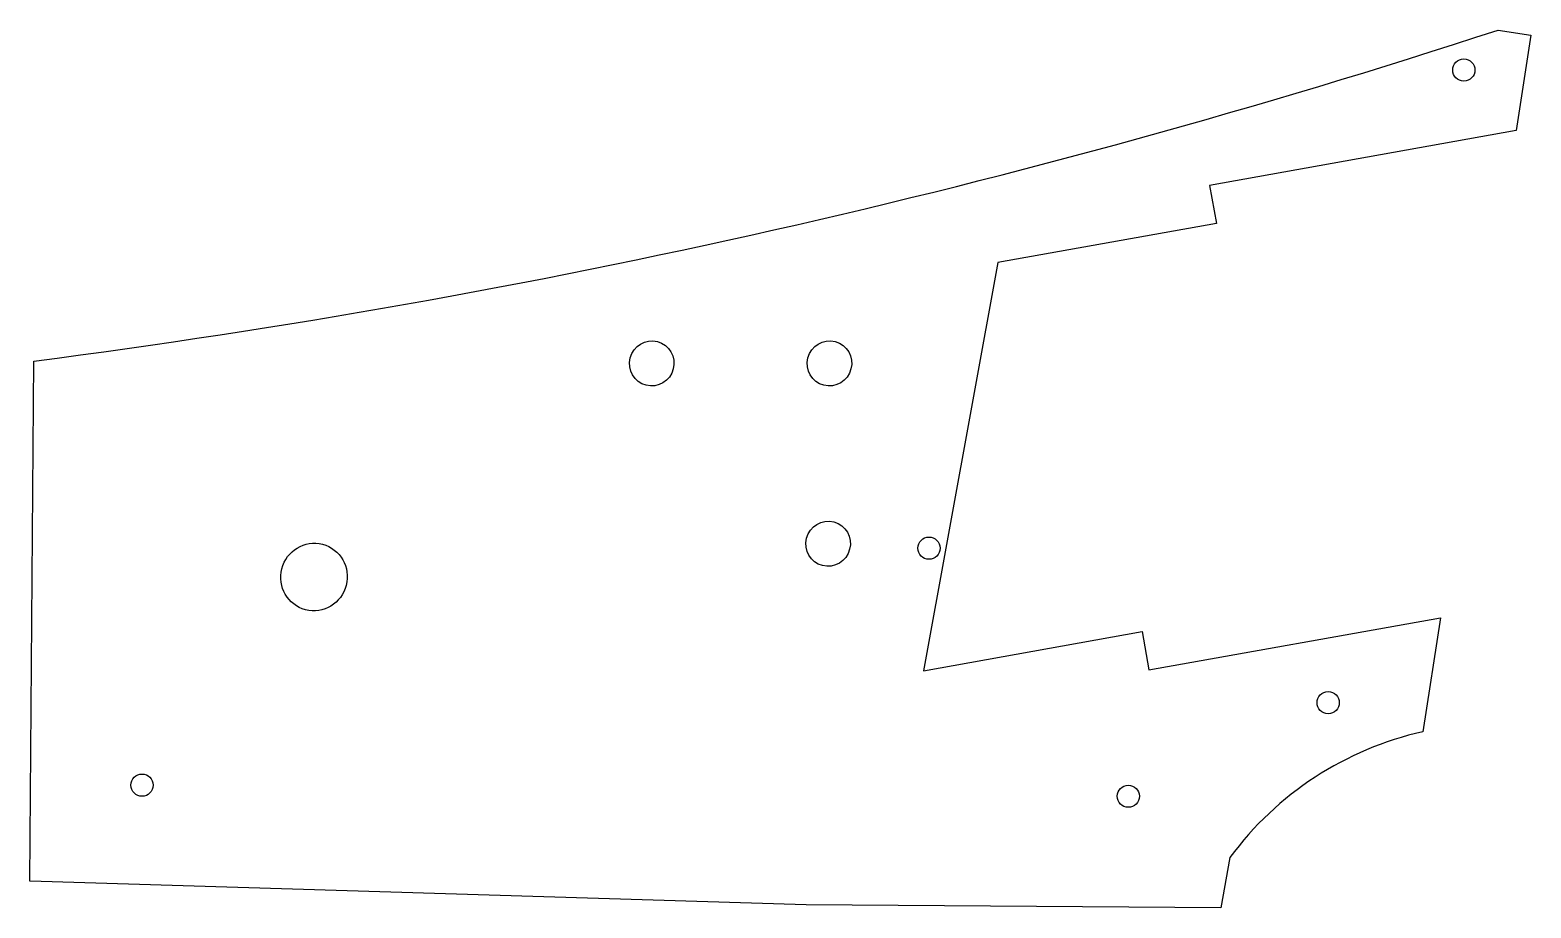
# Model space of a CAD drawing. Header units: millimetres. Extents: x -157 to -21, y 46 to 125.
import ezdxf

# ---------------------------------------------------------------- set-up
doc = ezdxf.new("R2010")
doc.units = ezdxf.units.MM
doc.layers.get('0').update_dxf_attribs({"linetype": 'CONTINUOUS'})

msp = doc.modelspace()

# ---------------------------------------------------------------- linework, layer by layer
msp.add_lwpolyline([(-22.79, 115.83), (-50.41, 110.89), (-49.8, 107.45), (-69.49, 103.93), (-76.19, 67.16), (-56.5, 70.68), (-55.89, 67.23), (-29.61, 71.92), (-31.21, 61.66, 0.179862), (-48.58, 50.34), (-49.4, 45.78), (-86.77, 46.07), (-156.66, 48.21), (-156.69, 48.21), (-156.33, 95.06, 0.046988), (-24.42, 124.89), (-21.46, 124.43)], format="xyb", close=True)
for centre in [(-27.51, 121.28), (-75.7, 78.2), (-39.73, 64.28), (-146.59, 56.85), (-57.74, 55.85)]:
    msp.add_circle(centre, 1)
for centre, major_axis in [((-100.67, 94.85), (0.51, 1.97)), ((-84.66, 94.85), (0.51, 1.97)), ((-84.78, 78.6), (0.51, 1.97)), ((-131.1, 75.6), (0.76, 2.95))]:
    msp.add_ellipse(centre, major_axis=major_axis, ratio=0.983861)

doc.saveas('drawing.dxf')
